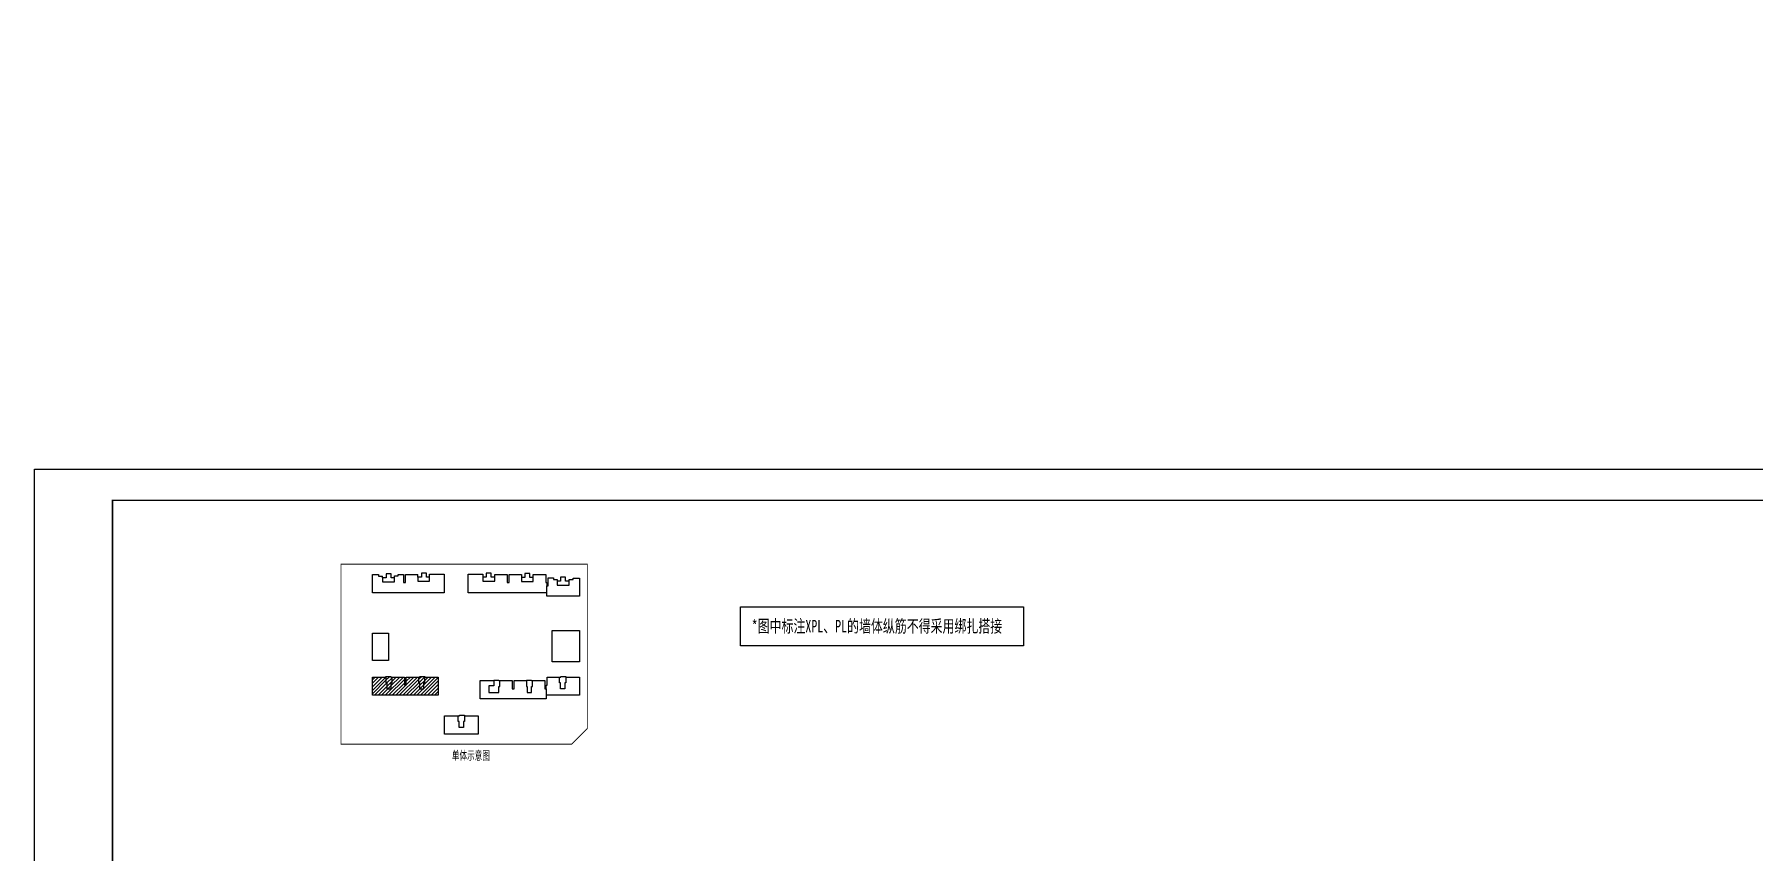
# Model space of a CAD drawing. Extents: x -3200781797 to -8106663, y 494714 to 1244925.
# Drawn here: x -8190763 to -8135740, y 541862 to 568040 of the extents above; entities that cross this region are included whole.
import ezdxf
from ezdxf.enums import TextEntityAlignment as Align
from ezdxf.xclip import XClip

# ---------------------------------------------------------------- set-up
doc = ezdxf.new("R2010")
doc.units = 0
doc.header["$LTSCALE"] = 1000
doc.header["$MEASUREMENT"] = 0
doc.header["$XCLIPFRAME"] = 0
doc.linetypes.add('3#4#5#模板$0$LOGO$0$用地红线$0$ACAD_ISO05W100', pattern=[34, 24, -3, 0.5, -3, 0.5, -3])
for name, color, linetype in [('3#4#5#模板$0$BORDER', 7, 'Continuous'), ('3#4#5#模板$0$HATCH', 254, 'Continuous'), ('3#4#5#模板$0$LOGO$0$A-ROOF', 241, 'Continuous'), ('3#4#5#模板$0$S-SLAB-TEXT', 120, 'Continuous'), ('S-WALL-COLU-TEXT', 2, 'Continuous'), ('地库模板$0$HATCH', 254, 'Continuous'), ('地库模板$0$pt墙体$0$WALL', 7, 'Continuous')]:
    doc.layers.add(name, color=color, linetype=linetype)
doc.layers.add('3#4#5#模板$0$LOGO$0$G-SITE-REDL', color=10, linetype='3#4#5#模板$0$LOGO$0$用地红线$0$ACAD_ISO05W100', lineweight=70)
doc.styles.add('3#4#5#模板$0$TSSD_Rein', font='tssdeng.shx', dxfattribs={"width": 0.7, "bigfont": 'hztxt.shx'})
doc.styles.add('楷体GB312', font='', dxfattribs={"width": 0.8})
doc.styles.get('楷体GB312').set_extended_font_data('楷体_GB2312')
pattern_1 = [(45, (-8314973.59, 687149.62), (-56.568542, 56.568542), [])]

# ---------------------------------------------------------------- blocks, each defined once
blk = doc.blocks.new('地库模板')
at = {"layer": '地库模板$0$HATCH'}
h = blk.add_hatch(dxfattribs=at)
h.set_pattern_fill('METAL', color=256, scale=500, style=0)
h.set_pattern_definition([(45, (0, 0), (-1414.2135624, 1414.2135624), [])])
h.paths.add_polyline_path([(525942550, 299507560), (525942550, 299505261), (525942250, 299505261), (525942250, 299495060), (525932150, 299495060), (525932150, 299498160), (525928900, 299498160), (525928900, 299495060), (525914200, 299495060), (525914200, 299495060), (525914200, 299498160), (525910950, 299498160), (525910950, 299495060), (525910950, 299495060), (525900850, 299495060), (525900850, 299505461), (525900550, 299505461), (525900550, 299469960), (525946800, 299469960), (525946800, 299472910), (525944000, 299472910), (525944000, 299478061), (525944300, 299478061), (525944300, 299479261), (525947100, 299479261), (525947100, 299482461), (525956400, 299482461), (525956400, 299482861), (525959000, 299482861), (525959000, 299482461), (525967600, 299482461), (525967600, 299469960), (526035000, 299469960), (526035000, 299507261), (526032801, 299507246), (526032801, 299495045), (526022400, 299495060), (526022400, 299496561), (526019150, 299496561), (526019150, 299495060), (526011300, 299495060), (526011300, 299492811), (526004050, 299492811), (526004050, 299495861), (526000800, 299495861), (526000800, 299492761), (525983150, 299492761), (525983150, 299495861), (525979900, 299495861), (525979900, 299492761), (525969800, 299492761), (525969800, 299505261), (525978150, 299505262), (525978150, 299510211), (525981250, 299510211), (525981250, 299505261), (525999050, 299505261), (525999050, 299510211), (526002150, 299510211), (526002150, 299505261), (526012400, 299505261), (526012400, 299507561), (526021100, 299507561), (526021100, 299510450), (526021100, 299510656), (526021100, 299510660), (526021100, 299511211), (526022650, 299511211), (526024150, 299511211), (526024150, 299507801), (526024150, 299507801), (526024150, 299507562), (526035000, 299507461), (526032800, 299558251), (526012200, 299558251), (526012200, 299560451), (525961900, 299560451), (525961900, 299574951), (525946350, 299574951), (525946350, 299560451), (525900550, 299560451), (525900550, 299507560), (525909100, 299507561), (525909100, 299510610), (525912950, 299510610), (525912950, 299507560), (525930150, 299507560), (525930150, 299510610), (525933950, 299510610), (525933950, 299507560)])
at = {"layer": '地库模板$0$pt墙体$0$WALL', "const_width": 0.25}
blk.add_lwpolyline([(525900550, 299560451), (525900550, 299469960), (525946800, 299469960), (525967600, 299469960), (526035000, 299469960), (526035000, 299558806), (526032800, 299572451)], dxfattribs=at)
blk = doc.blocks.new('3#4#5#模板$0$LOGO$0$A$C607E1413')
for points in [[(14650, 12600), (11450, 12600), (11450, 10000), (9350, 10000), (9350, 7400), (16950, 7400), (16950, 10000), (14650, 10000)], [(39350, 12400), (36150, 12400), (36150, 9800), (34050, 9800), (34050, 7200), (41650, 7200), (41650, 9800), (39350, 9800)], [(62250, 10000), (59050, 10000), (59050, 7400), (56950, 7400), (56950, 4800), (64550, 4800), (64550, 7400), (62250, 7400)]]:
    blk.add_lwpolyline(points, close=True)
blk = doc.blocks.new('3#4#5#模板$0$LOGO', base_point=(525280391, 299464760))
at = {"layer": '3#4#5#模板$0$LOGO$0$A-ROOF'}
for points in [[(525337100, 299573651), (525346450, 299573651), (525346450, 299561751), (525300450, 299561751), (525300450, 299573351), (525304400, 299573351), (525304400, 299572351), (525307000, 299572351)], [(525307000, 299571351), (525307000, 299572351)], [(525314600, 299572501), (525316900, 299572501), (525316900, 299573551), (525320350, 299573551), (525320350, 299568351), (525321550, 299568351), (525321550, 299573551), (525329500, 299573551)], [(525314600, 299571351), (525314600, 299572501)], [(525329500, 299571751), (525329500, 299573551)], [(525337100, 299571751), (525337100, 299573651)], [(525426350, 299569151), (525426350, 299570151), (525428950, 299570151), (525428950, 299571151), (525433000, 299571151), (525433000, 299559551), (525412200, 299559551), (525412200, 299561751), (525361800, 299561751), (525361800, 299573651), (525371150, 299573651), (525371150, 299571751)], [(525378750, 299573551), (525386700, 299573551), (525386700, 299568351), (525387900, 299568351), (525387900, 299573551), (525395850, 299573551), (525395850, 299571551)], [(525378750, 299571751), (525378750, 299573551)], [(525403450, 299571551), (525403450, 299573551), (525411400, 299573551), (525411400, 299568371), (525412200, 299568371), (525412200, 299566151)], [(525412200, 299561751), (525412200, 299566151), (525413000, 299566151), (525413000, 299571351), (525416450, 299571351), (525416450, 299570301), (525418750, 299570301), (525418750, 299569151)], [(525322150, 299507760), (525330750, 299507760), (525330750, 299508160), (525333950, 299508160), (525333950, 299507760), (525342650, 299507760), (525342650, 299496060), (525300450, 299496060), (525300450, 299507760), (525309150, 299507760), (525309150, 299508160), (525312350, 299508160), (525312350, 299507760), (525320950, 299507760), (525320950, 299502560), (525322150, 299502560), (525322150, 299507760)], [(525309150, 299508160), (525309150, 299504060), (525309700, 299504060), (525309700, 299500160), (525312500, 299500160), (525312500, 299504060), (525313050, 299504060), (525313050, 299507760)], [(525330048, 299507760), (525330047, 299504060), (525330597, 299504060), (525330597, 299500160), (525333397, 299500160), (525333397, 299504060), (525333948, 299504060), (525333948, 299507760)], [(525411601, 299500260), (525411601, 299502560), (525412401, 299502560), (525412401, 299507760), (525421000, 299507760), (525421000, 299508160), (525424200, 299508160), (525424200, 299507760), (525433000, 299507760), (525433000, 299496060), (525411600, 299496060), (525411600, 299493760), (525369400, 299493760), (525369400, 299505460), (525378100, 299505460), (525378100, 299505860), (525381300, 299505860), (525381300, 299505460), (525389900, 299505460), (525389900, 299500260), (525391100, 299500260), (525391100, 299505460), (525399000, 299505460), (525399000, 299505860), (525402200, 299505860), (525402200, 299505460), (525410799, 299505460)], [(525378100, 299505460), (525378100, 299502060), (525375051, 299502060), (525375051, 299497860), (525381451, 299497860), (525381451, 299501760), (525382001, 299501760), (525382001, 299505460)], [(525399000, 299505460), (525399000, 299501760), (525399551, 299501760), (525399551, 299497860), (525402351, 299497860), (525402351, 299501760), (525402901, 299501760), (525402901, 299505460)], [(525410799, 299505460), (525410799, 299500260), (525411601, 299500260), (525411601, 299496060)], [(525424200, 299507760), (525424200, 299504060), (525423649, 299504060), (525423649, 299500160), (525420849, 299500160), (525420849, 299504060), (525420299, 299504060), (525420299, 299507760)], [(525359300, 299482961), (525359301, 299479261), (525358750, 299479261), (525358750, 299475361), (525355950, 299475361), (525355950, 299479261), (525355400, 299479261), (525355400, 299482961)]]:
    blk.add_lwpolyline(points, dxfattribs=at)
for points in [[(525312500, 299573951), (525309300, 299573951), (525309300, 299571351), (525307000, 299571351), (525307000, 299568751), (525314600, 299568751), (525314600, 299571351), (525312500, 299571351)], [(525335000, 299574351), (525331800, 299574351), (525331800, 299571751), (525329500, 299571751), (525329500, 299569151), (525337100, 299569151), (525337100, 299571751), (525335000, 299571751)], [(525415500, 299537651), (525433000, 299537651), (525433000, 299517451), (525415500, 299517451)], [(525300450, 299535940), (525310650, 299535940), (525310650, 299518290), (525300450, 299518290)], [(525346600, 299482961), (525356100, 299482961), (525356100, 299483361), (525359300, 299483361), (525359300, 299482961), (525368100, 299482961), (525368100, 299471261), (525346600, 299471261)]]:
    blk.add_lwpolyline(points, close=True, dxfattribs=at)
at = {"layer": '3#4#5#模板$0$LOGO$0$G-SITE-REDL', "linetype": '3#4#5#模板$0$LOGO$0$用地红线$0$ACAD_ISO05W100', "lineweight": -2, "ltscale": 0.05, "const_width": 500, "flags": 128}
blk.add_lwpolyline([(525280391, 299464760), (525280386, 299580101), (525438000, 299580101), (525438000, 299474760), (525428000, 299464760)], close=True, dxfattribs=at)
at = {"layer": '3#4#5#模板$0$LOGO$0$A-ROOF'}
blk.add_blockref('3#4#5#模板$0$LOGO$0$A$C607E1413', (525361800, 299561751), dxfattribs=at)

msp = doc.modelspace()

# ---------------------------------------------------------------- hatches: boundary and pattern name
at = {"layer": '3#4#5#模板$0$HATCH'}
h = msp.add_hatch(dxfattribs=at)
h.set_pattern_fill('METAL', color=256, scale=20, style=0)
h.set_pattern_definition(pattern_1)
h.paths.add_polyline_path([(-8177835.1, 547454.5), (-8178270.2, 547454.5), (-8178270.2, 547269.5), (-8178297.7, 547269.5), (-8178297.7, 547074.5), (-8178437.7, 547074.5), (-8178437.7, 547269.5), (-8178465.2, 547269.5), (-8178465.2, 547454.5), (-8178860.1, 547454.5), (-8178860.1, 547194.5), (-8178920.1, 547194.5), (-8178920.1, 547454.5), (-8179315.1, 547454.5), (-8179315.1, 547269.5), (-8179342.6, 547269.5), (-8179342.6, 547074.5), (-8179482.6, 547074.5), (-8179482.6, 547269.5), (-8179510.1, 547269.5), (-8179510.1, 547454.5), (-8179945.1, 547454.5), (-8179945.1, 546869.5), (-8177835.1, 546869.5)])
h = msp.add_hatch(dxfattribs=at)
h.set_pattern_fill('METAL', color=256, scale=20, style=0)
h.set_pattern_definition(pattern_1)
h.paths.add_polyline_path([(-8179342.6, 547269.5), (-8179315.1, 547269.5), (-8179315.1, 547454.5), (-8179350.1, 547454.5), (-8179350.1, 547474.5), (-8179510.1, 547474.5), (-8179510.1, 547454.5), (-8179510.1, 547269.5), (-8179482.6, 547269.5), (-8179482.6, 547074.5), (-8179342.6, 547074.5)])
h = msp.add_hatch(dxfattribs=at)
h.set_pattern_fill('METAL', color=256, scale=20, style=0)
h.set_pattern_definition(pattern_1)
h.paths.add_polyline_path([(-8178297.7, 547269.5), (-8178270.2, 547269.5), (-8178270.2, 547454.5), (-8178270.1, 547474.5), (-8178430.1, 547474.5), (-8178430.1, 547454.5), (-8178465.2, 547454.5), (-8178465.2, 547269.5), (-8178437.7, 547269.5), (-8178437.7, 547074.5), (-8178297.7, 547074.5)])

# ---------------------------------------------------------------- linework, layer by layer
at = {"layer": '3#4#5#模板$0$BORDER'}
msp.add_lwpolyline([(-8190763.2, 494714.2), (-8190763.2, 554114.2), (-8106663.2, 554114.2), (-8106663.2, 494714.2)], close=True, dxfattribs=at)
at = {"layer": '3#4#5#模板$0$BORDER', "const_width": 50}
msp.add_lwpolyline([(-8188263.2, 495714.2), (-8188263.2, 553114.2), (-8107663.2, 553114.2), (-8107663.2, 495714.2)], close=True, dxfattribs=at)
at = {"layer": 'S-WALL-COLU-TEXT'}
msp.add_lwpolyline([(-8168169.1, 549705), (-8159108.3, 549705), (-8159108.3, 548456.5), (-8168169.1, 548456.5)], close=True, dxfattribs=at)

# ---------------------------------------------------------------- block references
at = {"xscale": 0.05000000000001458, "yscale": 0.05000000000001458, "zscale": 0.05000000000001458}
msp.add_blockref('3#4#5#模板$0$LOGO', (-8180948, 545304.5), dxfattribs=at)
at = {"layer": '3#4#5#模板$0$S-SLAB-TEXT'}
ref = msp.add_blockref('地库模板', (-534071350.1, -298974120.7), dxfattribs=at)
XClip(ref).set_block_clipping_path([(525899461.1018211246, 299493622.6433330774), (525943879.1367251873, 299511172.5628080368)])

# ---------------------------------------------------------------- texts
at = {"layer": '3#4#5#模板$0$S-SLAB-TEXT', "style": '3#4#5#模板$0$TSSD_Rein', "width": 0.6}
msp.add_text('单体示意图', height=300, dxfattribs=at).set_placement((-8177400, 544682.7), align=Align.BOTTOM_LEFT)
at = {"layer": 'S-WALL-COLU-TEXT', "style": '楷体GB312', "width": 0.7}
msp.add_text('*图中标注XPL、PL的墙体纵筋不得采用绑扎搭接', height=400, dxfattribs=at).set_placement((-8167806.1, 548885))

doc.saveas('drawing.dxf')
